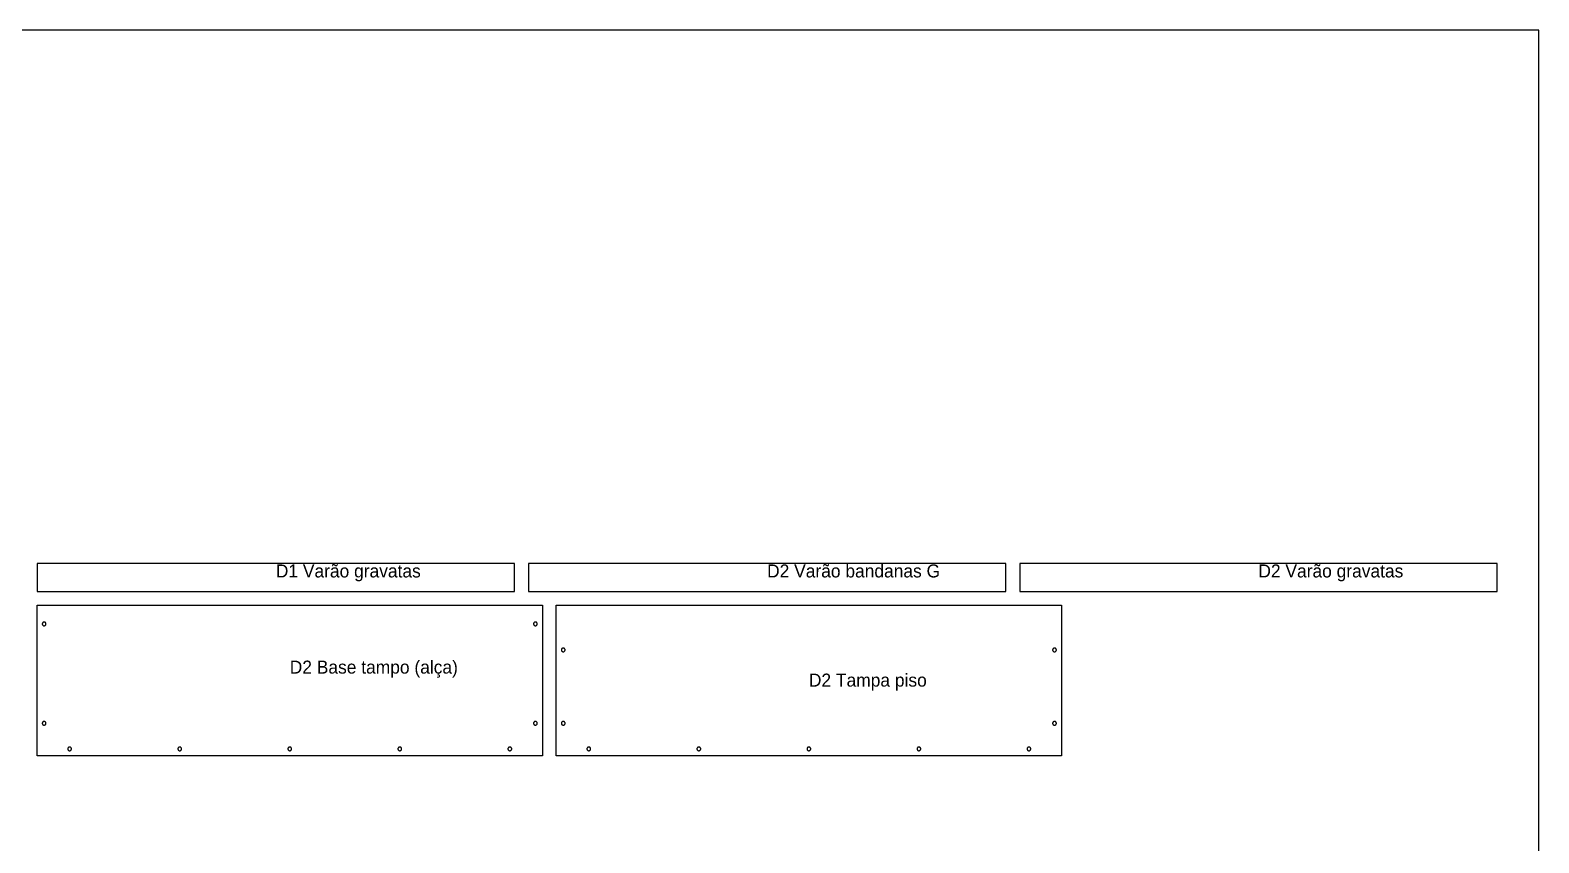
# Model space of a CAD drawing. Header units: millimetres. Extents: x 0 to 2789, y 0 to 1840.
# Drawn here: x 1126 to 2750, y 965 to 1840 of the extents above; entities that cross this region are included whole.
import ezdxf

# ---------------------------------------------------------------- set-up
doc = ezdxf.new("R2010")
doc.units = ezdxf.units.MM
for name, color, linetype in [('CHAPA_NAO_CORTAR', 8, 'Continuous'), ('CORTE_EXTERNO', 1, 'Continuous'), ('CORTE_INTERNO', 5, 'Continuous'), ('ETIQUETAS_NAO_CORTAR', 8, 'Continuous')]:
    doc.layers.add(name, color=color, linetype=linetype)

msp = doc.modelspace()

# ---------------------------------------------------------------- linework, layer by layer
at = {"layer": 'CHAPA_NAO_CORTAR'}
msp.add_lwpolyline([(0, 0), (2750, 0), (2750, 1840), (0, 1840)], close=True, dxfattribs=at)
at = {"layer": 'CORTE_EXTERNO'}
for points in [[(1647, 1236), (1647, 1266), (1133, 1266), (1133, 1236), (1647, 1236)], [(2176, 1236), (2176, 1266), (1662, 1266), (1662, 1236), (2176, 1236)], [(2705, 1236), (2705, 1266), (2191, 1266), (2191, 1236), (2705, 1236)], [(1133, 1059), (1133, 1221), (1677, 1221), (1677, 1059), (1133, 1059)], [(1692, 1059), (1692, 1221), (2236, 1221), (2236, 1059), (1692, 1059)]]:
    msp.add_lwpolyline(points, close=True, dxfattribs=at)
at = {"layer": 'CORTE_INTERNO'}
for points in [[(1141.9, 1202.4), (1141.8, 1202.5), (1141.6, 1202.7), (1141.4, 1202.8), (1141.3, 1202.8), (1141.1, 1202.9), (1140.9, 1203), (1140.7, 1203), (1140.5, 1203), (1140.3, 1203), (1140.1, 1203), (1139.9, 1202.9), (1139.7, 1202.8), (1139.6, 1202.8), (1139.4, 1202.7), (1139.2, 1202.5), (1139.1, 1202.4), (1139, 1202.3), (1138.8, 1202.1), (1138.7, 1201.9), (1138.7, 1201.8), (1138.6, 1201.6), (1138.5, 1201.4), (1138.5, 1201.2), (1138.5, 1201), (1138.5, 1200.8), (1138.5, 1200.6), (1138.6, 1200.4), (1138.7, 1200.2), (1138.7, 1200.1), (1138.8, 1199.9), (1139, 1199.7), (1139.1, 1199.6), (1139.2, 1199.5), (1139.4, 1199.3), (1139.6, 1199.2), (1139.7, 1199.2), (1139.9, 1199.1), (1140.1, 1199), (1140.3, 1199), (1140.5, 1199), (1140.7, 1199), (1140.9, 1199), (1141.1, 1199.1), (1141.3, 1199.2), (1141.4, 1199.2), (1141.6, 1199.3), (1141.8, 1199.5), (1141.9, 1199.6), (1142, 1199.7), (1142.2, 1199.9), (1142.3, 1200.1), (1142.3, 1200.2), (1142.4, 1200.4), (1142.5, 1200.6), (1142.5, 1200.8), (1142.5, 1201), (1142.5, 1201.2), (1142.5, 1201.4), (1142.4, 1201.6), (1142.3, 1201.8), (1142.3, 1201.9), (1142.2, 1202.1), (1142, 1202.3), (1141.9, 1202.4)], [(1671.2, 1202.1), (1671, 1202.3), (1670.9, 1202.4), (1670.8, 1202.5), (1670.6, 1202.7), (1670.4, 1202.8), (1670.3, 1202.8), (1670.1, 1202.9), (1669.9, 1203), (1669.7, 1203), (1669.5, 1203), (1669.3, 1203), (1669.1, 1203), (1668.9, 1202.9), (1668.7, 1202.8), (1668.6, 1202.8), (1668.4, 1202.7), (1668.2, 1202.5), (1668.1, 1202.4), (1668, 1202.3), (1667.8, 1202.1), (1667.7, 1201.9), (1667.7, 1201.8), (1667.6, 1201.6), (1667.5, 1201.4), (1667.5, 1201.2), (1667.5, 1201), (1667.5, 1200.8), (1667.5, 1200.6), (1667.6, 1200.4), (1667.7, 1200.2), (1667.7, 1200.1), (1667.8, 1199.9), (1668, 1199.7), (1668.1, 1199.6), (1668.2, 1199.5), (1668.4, 1199.3), (1668.6, 1199.2), (1668.7, 1199.2), (1668.9, 1199.1), (1669.1, 1199), (1669.3, 1199), (1669.5, 1199), (1669.7, 1199), (1669.9, 1199), (1670.1, 1199.1), (1670.3, 1199.2), (1670.4, 1199.2), (1670.6, 1199.3), (1670.8, 1199.5), (1670.9, 1199.6), (1671, 1199.7), (1671.2, 1199.9), (1671.3, 1200.1), (1671.3, 1200.2), (1671.4, 1200.4), (1671.5, 1200.6), (1671.5, 1200.8), (1671.5, 1201), (1671.5, 1201.2), (1671.5, 1201.4), (1671.4, 1201.6), (1671.3, 1201.8), (1671.3, 1201.9), (1671.2, 1202.1)], [(1700.9, 1174.4), (1700.8, 1174.5), (1700.6, 1174.7), (1700.4, 1174.8), (1700.3, 1174.8), (1700.1, 1174.9), (1699.9, 1175), (1699.7, 1175), (1699.5, 1175), (1699.3, 1175), (1699.1, 1175), (1698.9, 1174.9), (1698.7, 1174.8), (1698.6, 1174.8), (1698.4, 1174.7), (1698.2, 1174.5), (1698.1, 1174.4), (1698, 1174.3), (1697.8, 1174.1), (1697.7, 1173.9), (1697.7, 1173.8), (1697.6, 1173.6), (1697.5, 1173.4), (1697.5, 1173.2), (1697.5, 1173), (1697.5, 1172.8), (1697.5, 1172.6), (1697.6, 1172.4), (1697.7, 1172.2), (1697.7, 1172.1), (1697.8, 1171.9), (1698, 1171.7), (1698.1, 1171.6), (1698.2, 1171.5), (1698.4, 1171.3), (1698.6, 1171.2), (1698.7, 1171.2), (1698.9, 1171.1), (1699.1, 1171), (1699.3, 1171), (1699.5, 1171), (1699.7, 1171), (1699.9, 1171), (1700.1, 1171.1), (1700.3, 1171.2), (1700.4, 1171.2), (1700.6, 1171.3), (1700.8, 1171.5), (1700.9, 1171.6), (1701, 1171.7), (1701.2, 1171.9), (1701.3, 1172.1), (1701.3, 1172.2), (1701.4, 1172.4), (1701.5, 1172.6), (1701.5, 1172.8), (1701.5, 1173), (1701.5, 1173.2), (1701.5, 1173.4), (1701.4, 1173.6), (1701.3, 1173.8), (1701.3, 1173.9), (1701.2, 1174.1), (1701, 1174.3), (1700.9, 1174.4)], [(2230.2, 1174.1), (2230, 1174.3), (2229.9, 1174.4), (2229.8, 1174.5), (2229.6, 1174.7), (2229.4, 1174.8), (2229.3, 1174.8), (2229.1, 1174.9), (2228.9, 1175), (2228.7, 1175), (2228.5, 1175), (2228.3, 1175), (2228.1, 1175), (2227.9, 1174.9), (2227.7, 1174.8), (2227.6, 1174.8), (2227.4, 1174.7), (2227.2, 1174.5), (2227.1, 1174.4), (2227, 1174.3), (2226.8, 1174.1), (2226.7, 1173.9), (2226.7, 1173.8), (2226.6, 1173.6), (2226.5, 1173.4), (2226.5, 1173.2), (2226.5, 1173), (2226.5, 1172.8), (2226.5, 1172.6), (2226.6, 1172.4), (2226.7, 1172.2), (2226.7, 1172.1), (2226.8, 1171.9), (2227, 1171.7), (2227.1, 1171.6), (2227.2, 1171.5), (2227.4, 1171.3), (2227.6, 1171.2), (2227.7, 1171.2), (2227.9, 1171.1), (2228.1, 1171), (2228.3, 1171), (2228.5, 1171), (2228.7, 1171), (2228.9, 1171), (2229.1, 1171.1), (2229.3, 1171.2), (2229.4, 1171.2), (2229.6, 1171.3), (2229.8, 1171.5), (2229.9, 1171.6), (2230, 1171.7), (2230.2, 1171.9), (2230.3, 1172.1), (2230.3, 1172.2), (2230.4, 1172.4), (2230.5, 1172.6), (2230.5, 1172.8), (2230.5, 1173), (2230.5, 1173.2), (2230.5, 1173.4), (2230.4, 1173.6), (2230.3, 1173.8), (2230.3, 1173.9), (2230.2, 1174.1)], [(1141.8, 1095.5), (1141.6, 1095.7), (1141.4, 1095.8), (1141.3, 1095.8), (1141.1, 1095.9), (1140.9, 1096), (1140.7, 1096), (1140.5, 1096), (1140.3, 1096), (1140.1, 1096), (1139.9, 1095.9), (1139.7, 1095.8), (1139.6, 1095.8), (1139.4, 1095.7), (1139.2, 1095.5), (1139.1, 1095.4), (1139, 1095.3), (1138.8, 1095.1), (1138.7, 1094.9), (1138.7, 1094.8), (1138.6, 1094.6), (1138.5, 1094.4), (1138.5, 1094.2), (1138.5, 1094), (1138.5, 1093.8), (1138.5, 1093.6), (1138.6, 1093.4), (1138.7, 1093.2), (1138.7, 1093.1), (1138.8, 1092.9), (1139, 1092.7), (1139.1, 1092.6), (1139.2, 1092.5), (1139.4, 1092.3), (1139.6, 1092.2), (1139.7, 1092.2), (1139.9, 1092.1), (1140.1, 1092), (1140.3, 1092), (1140.5, 1092), (1140.7, 1092), (1140.9, 1092), (1141.1, 1092.1), (1141.3, 1092.2), (1141.4, 1092.2), (1141.6, 1092.3), (1141.8, 1092.5), (1141.9, 1092.6), (1142, 1092.7), (1142.2, 1092.9), (1142.3, 1093.1), (1142.3, 1093.2), (1142.4, 1093.4), (1142.5, 1093.6), (1142.5, 1093.8), (1142.5, 1094), (1142.5, 1094.2), (1142.5, 1094.4), (1142.4, 1094.6), (1142.3, 1094.8), (1142.3, 1094.9), (1142.2, 1095.1), (1142, 1095.3), (1141.9, 1095.4), (1141.8, 1095.5)], [(1671, 1095.3), (1670.9, 1095.4), (1670.8, 1095.5), (1670.6, 1095.7), (1670.4, 1095.8), (1670.3, 1095.8), (1670.1, 1095.9), (1669.9, 1096), (1669.7, 1096), (1669.5, 1096), (1669.3, 1096), (1669.1, 1096), (1668.9, 1095.9), (1668.7, 1095.8), (1668.6, 1095.8), (1668.4, 1095.7), (1668.2, 1095.5), (1668.1, 1095.4), (1668, 1095.3), (1667.8, 1095.1), (1667.7, 1094.9), (1667.7, 1094.8), (1667.6, 1094.6), (1667.5, 1094.4), (1667.5, 1094.2), (1667.5, 1094), (1667.5, 1093.8), (1667.5, 1093.6), (1667.6, 1093.4), (1667.7, 1093.2), (1667.7, 1093.1), (1667.8, 1092.9), (1668, 1092.7), (1668.1, 1092.6), (1668.2, 1092.5), (1668.4, 1092.3), (1668.6, 1092.2), (1668.7, 1092.2), (1668.9, 1092.1), (1669.1, 1092), (1669.3, 1092), (1669.5, 1092), (1669.7, 1092), (1669.9, 1092), (1670.1, 1092.1), (1670.3, 1092.2), (1670.4, 1092.2), (1670.6, 1092.3), (1670.8, 1092.5), (1670.9, 1092.6), (1671, 1092.7), (1671.2, 1092.9), (1671.3, 1093.1), (1671.3, 1093.2), (1671.4, 1093.4), (1671.5, 1093.6), (1671.5, 1093.8), (1671.5, 1094), (1671.5, 1094.2), (1671.5, 1094.4), (1671.4, 1094.6), (1671.3, 1094.8), (1671.3, 1094.9), (1671.2, 1095.1), (1671, 1095.3)], [(1700.8, 1095.5), (1700.6, 1095.7), (1700.4, 1095.8), (1700.3, 1095.8), (1700.1, 1095.9), (1699.9, 1096), (1699.7, 1096), (1699.5, 1096), (1699.3, 1096), (1699.1, 1096), (1698.9, 1095.9), (1698.7, 1095.8), (1698.6, 1095.8), (1698.4, 1095.7), (1698.2, 1095.5), (1698.1, 1095.4), (1698, 1095.3), (1697.8, 1095.1), (1697.7, 1094.9), (1697.7, 1094.8), (1697.6, 1094.6), (1697.5, 1094.4), (1697.5, 1094.2), (1697.5, 1094), (1697.5, 1093.8), (1697.5, 1093.6), (1697.6, 1093.4), (1697.7, 1093.2), (1697.7, 1093.1), (1697.8, 1092.9), (1698, 1092.7), (1698.1, 1092.6), (1698.2, 1092.5), (1698.4, 1092.3), (1698.6, 1092.2), (1698.7, 1092.2), (1698.9, 1092.1), (1699.1, 1092), (1699.3, 1092), (1699.5, 1092), (1699.7, 1092), (1699.9, 1092), (1700.1, 1092.1), (1700.3, 1092.2), (1700.4, 1092.2), (1700.6, 1092.3), (1700.8, 1092.5), (1700.9, 1092.6), (1701, 1092.7), (1701.2, 1092.9), (1701.3, 1093.1), (1701.3, 1093.2), (1701.4, 1093.4), (1701.5, 1093.6), (1701.5, 1093.8), (1701.5, 1094), (1701.5, 1094.2), (1701.5, 1094.4), (1701.4, 1094.6), (1701.3, 1094.8), (1701.3, 1094.9), (1701.2, 1095.1), (1701, 1095.3), (1700.9, 1095.4), (1700.8, 1095.5)], [(2230, 1095.3), (2229.9, 1095.4), (2229.8, 1095.5), (2229.6, 1095.7), (2229.4, 1095.8), (2229.3, 1095.8), (2229.1, 1095.9), (2228.9, 1096), (2228.7, 1096), (2228.5, 1096), (2228.3, 1096), (2228.1, 1096), (2227.9, 1095.9), (2227.7, 1095.8), (2227.6, 1095.8), (2227.4, 1095.7), (2227.2, 1095.5), (2227.1, 1095.4), (2227, 1095.3), (2226.8, 1095.1), (2226.7, 1094.9), (2226.7, 1094.8), (2226.6, 1094.6), (2226.5, 1094.4), (2226.5, 1094.2), (2226.5, 1094), (2226.5, 1093.8), (2226.5, 1093.6), (2226.6, 1093.4), (2226.7, 1093.2), (2226.7, 1093.1), (2226.8, 1092.9), (2227, 1092.7), (2227.1, 1092.6), (2227.2, 1092.5), (2227.4, 1092.3), (2227.6, 1092.2), (2227.7, 1092.2), (2227.9, 1092.1), (2228.1, 1092), (2228.3, 1092), (2228.5, 1092), (2228.7, 1092), (2228.9, 1092), (2229.1, 1092.1), (2229.3, 1092.2), (2229.4, 1092.2), (2229.6, 1092.3), (2229.8, 1092.5), (2229.9, 1092.6), (2230, 1092.7), (2230.2, 1092.9), (2230.3, 1093.1), (2230.3, 1093.2), (2230.4, 1093.4), (2230.5, 1093.6), (2230.5, 1093.8), (2230.5, 1094), (2230.5, 1094.2), (2230.5, 1094.4), (2230.4, 1094.6), (2230.3, 1094.8), (2230.3, 1094.9), (2230.2, 1095.1), (2230, 1095.3)], [(1169.8, 1067.4), (1169.7, 1067.6), (1169.5, 1067.8), (1169.4, 1067.9), (1169.3, 1068), (1169.1, 1068.2), (1168.9, 1068.3), (1168.8, 1068.3), (1168.6, 1068.4), (1168.4, 1068.5), (1168.2, 1068.5), (1168, 1068.5), (1167.8, 1068.5), (1167.6, 1068.5), (1167.4, 1068.4), (1167.2, 1068.3), (1167.1, 1068.3), (1166.9, 1068.2), (1166.7, 1068), (1166.6, 1067.9), (1166.5, 1067.8), (1166.3, 1067.6), (1166.2, 1067.4), (1166.2, 1067.3), (1166.1, 1067.1), (1166, 1066.9), (1166, 1066.7), (1166, 1066.5), (1166, 1066.3), (1166, 1066.1), (1166.1, 1065.9), (1166.2, 1065.7), (1166.2, 1065.6), (1166.3, 1065.4), (1166.5, 1065.2), (1166.6, 1065.1), (1166.7, 1065), (1166.9, 1064.8), (1167.1, 1064.7), (1167.2, 1064.7), (1167.4, 1064.6), (1167.6, 1064.5), (1167.8, 1064.5), (1168, 1064.5), (1168.2, 1064.5), (1168.4, 1064.5), (1168.6, 1064.6), (1168.8, 1064.7), (1168.9, 1064.7), (1169.1, 1064.8), (1169.3, 1065), (1169.4, 1065.1), (1169.5, 1065.2), (1169.7, 1065.4), (1169.8, 1065.6), (1169.8, 1065.7), (1169.9, 1065.9), (1170, 1066.1), (1170, 1066.3), (1170, 1066.5), (1170, 1066.7), (1170, 1066.9), (1169.9, 1067.1), (1169.8, 1067.3), (1169.8, 1067.4)], [(1288.3, 1067.3), (1288.3, 1067.4), (1288.2, 1067.6), (1288, 1067.8), (1287.9, 1067.9), (1287.8, 1068), (1287.6, 1068.2), (1287.4, 1068.3), (1287.3, 1068.3), (1287.1, 1068.4), (1286.9, 1068.5), (1286.7, 1068.5), (1286.5, 1068.5), (1286.3, 1068.5), (1286.1, 1068.5), (1285.9, 1068.4), (1285.7, 1068.3), (1285.6, 1068.3), (1285.4, 1068.2), (1285.2, 1068), (1285.1, 1067.9), (1285, 1067.8), (1284.8, 1067.6), (1284.7, 1067.4), (1284.7, 1067.3), (1284.6, 1067.1), (1284.5, 1066.9), (1284.5, 1066.7), (1284.5, 1066.5), (1284.5, 1066.3), (1284.5, 1066.1), (1284.6, 1065.9), (1284.7, 1065.7), (1284.7, 1065.6), (1284.8, 1065.4), (1285, 1065.2), (1285.1, 1065.1), (1285.2, 1065), (1285.4, 1064.8), (1285.6, 1064.7), (1285.7, 1064.7), (1285.9, 1064.6), (1286.1, 1064.5), (1286.3, 1064.5), (1286.5, 1064.5), (1286.7, 1064.5), (1286.9, 1064.5), (1287.1, 1064.6), (1287.3, 1064.7), (1287.4, 1064.7), (1287.6, 1064.8), (1287.8, 1065), (1287.9, 1065.1), (1288, 1065.2), (1288.2, 1065.4), (1288.3, 1065.6), (1288.3, 1065.7), (1288.4, 1065.9), (1288.5, 1066.1), (1288.5, 1066.3), (1288.5, 1066.5), (1288.5, 1066.7), (1288.5, 1066.9), (1288.4, 1067.1), (1288.3, 1067.3)], [(1406.9, 1067.1), (1406.8, 1067.3), (1406.8, 1067.4), (1406.7, 1067.6), (1406.5, 1067.8), (1406.4, 1067.9), (1406.3, 1068), (1406.1, 1068.2), (1405.9, 1068.3), (1405.8, 1068.3), (1405.6, 1068.4), (1405.4, 1068.5), (1405.2, 1068.5), (1405, 1068.5), (1404.8, 1068.5), (1404.6, 1068.5), (1404.4, 1068.4), (1404.2, 1068.3), (1404.1, 1068.3), (1403.9, 1068.2), (1403.7, 1068), (1403.6, 1067.9), (1403.5, 1067.8), (1403.3, 1067.6), (1403.2, 1067.4), (1403.2, 1067.3), (1403.1, 1067.1), (1403, 1066.9), (1403, 1066.7), (1403, 1066.5), (1403, 1066.3), (1403, 1066.1), (1403.1, 1065.9), (1403.2, 1065.7), (1403.2, 1065.6), (1403.3, 1065.4), (1403.5, 1065.2), (1403.6, 1065.1), (1403.7, 1065), (1403.9, 1064.8), (1404.1, 1064.7), (1404.2, 1064.7), (1404.4, 1064.6), (1404.6, 1064.5), (1404.8, 1064.5), (1405, 1064.5), (1405.2, 1064.5), (1405.4, 1064.5), (1405.6, 1064.6), (1405.8, 1064.7), (1405.9, 1064.7), (1406.1, 1064.8), (1406.3, 1065), (1406.4, 1065.1), (1406.5, 1065.2), (1406.7, 1065.4), (1406.8, 1065.6), (1406.8, 1065.7), (1406.9, 1065.9), (1407, 1066.1), (1407, 1066.3), (1407, 1066.5), (1407, 1066.7), (1407, 1066.9), (1406.9, 1067.1)], [(1525.5, 1066.9), (1525.4, 1067.1), (1525.3, 1067.3), (1525.3, 1067.4), (1525.2, 1067.6), (1525, 1067.8), (1524.9, 1067.9), (1524.8, 1068), (1524.6, 1068.2), (1524.4, 1068.3), (1524.3, 1068.3), (1524.1, 1068.4), (1523.9, 1068.5), (1523.7, 1068.5), (1523.5, 1068.5), (1523.3, 1068.5), (1523.1, 1068.5), (1522.9, 1068.4), (1522.7, 1068.3), (1522.6, 1068.3), (1522.4, 1068.2), (1522.2, 1068), (1522.1, 1067.9), (1522, 1067.8), (1521.8, 1067.6), (1521.7, 1067.4), (1521.7, 1067.3), (1521.6, 1067.1), (1521.5, 1066.9), (1521.5, 1066.7), (1521.5, 1066.5), (1521.5, 1066.3), (1521.5, 1066.1), (1521.6, 1065.9), (1521.7, 1065.7), (1521.7, 1065.6), (1521.8, 1065.4), (1522, 1065.2), (1522.1, 1065.1), (1522.2, 1065), (1522.4, 1064.8), (1522.6, 1064.7), (1522.7, 1064.7), (1522.9, 1064.6), (1523.1, 1064.5), (1523.3, 1064.5), (1523.5, 1064.5), (1523.7, 1064.5), (1523.9, 1064.5), (1524.1, 1064.6), (1524.3, 1064.7), (1524.4, 1064.7), (1524.6, 1064.8), (1524.8, 1065), (1524.9, 1065.1), (1525, 1065.2), (1525.2, 1065.4), (1525.3, 1065.6), (1525.3, 1065.7), (1525.4, 1065.9), (1525.5, 1066.1), (1525.5, 1066.3), (1525.5, 1066.5), (1525.5, 1066.7), (1525.5, 1066.9)], [(1644, 1066.7), (1644, 1066.9), (1643.9, 1067.1), (1643.8, 1067.3), (1643.8, 1067.4), (1643.7, 1067.6), (1643.5, 1067.8), (1643.4, 1067.9), (1643.3, 1068), (1643.1, 1068.2), (1642.9, 1068.3), (1642.8, 1068.3), (1642.6, 1068.4), (1642.4, 1068.5), (1642.2, 1068.5), (1642, 1068.5), (1641.8, 1068.5), (1641.6, 1068.5), (1641.4, 1068.4), (1641.2, 1068.3), (1641.1, 1068.3), (1640.9, 1068.2), (1640.7, 1068), (1640.6, 1067.9), (1640.5, 1067.8), (1640.3, 1067.6), (1640.2, 1067.4), (1640.2, 1067.3), (1640.1, 1067.1), (1640, 1066.9), (1640, 1066.7), (1640, 1066.5), (1640, 1066.3), (1640, 1066.1), (1640.1, 1065.9), (1640.2, 1065.7), (1640.2, 1065.6), (1640.3, 1065.4), (1640.5, 1065.2), (1640.6, 1065.1), (1640.7, 1065), (1640.9, 1064.8), (1641.1, 1064.7), (1641.2, 1064.7), (1641.4, 1064.6), (1641.6, 1064.5), (1641.8, 1064.5), (1642, 1064.5), (1642.2, 1064.5), (1642.4, 1064.5), (1642.6, 1064.6), (1642.8, 1064.7), (1642.9, 1064.7), (1643.1, 1064.8), (1643.3, 1065), (1643.4, 1065.1), (1643.5, 1065.2), (1643.7, 1065.4), (1643.8, 1065.6), (1643.8, 1065.7), (1643.9, 1065.9), (1644, 1066.1), (1644, 1066.3), (1644, 1066.5), (1644, 1066.7)], [(1728.8, 1067.4), (1728.7, 1067.6), (1728.5, 1067.8), (1728.4, 1067.9), (1728.3, 1068), (1728.1, 1068.2), (1727.9, 1068.3), (1727.8, 1068.3), (1727.6, 1068.4), (1727.4, 1068.5), (1727.2, 1068.5), (1727, 1068.5), (1726.8, 1068.5), (1726.6, 1068.5), (1726.4, 1068.4), (1726.2, 1068.3), (1726.1, 1068.3), (1725.9, 1068.2), (1725.7, 1068), (1725.6, 1067.9), (1725.5, 1067.8), (1725.3, 1067.6), (1725.2, 1067.4), (1725.2, 1067.3), (1725.1, 1067.1), (1725, 1066.9), (1725, 1066.7), (1725, 1066.5), (1725, 1066.3), (1725, 1066.1), (1725.1, 1065.9), (1725.2, 1065.7), (1725.2, 1065.6), (1725.3, 1065.4), (1725.5, 1065.2), (1725.6, 1065.1), (1725.7, 1065), (1725.9, 1064.8), (1726.1, 1064.7), (1726.2, 1064.7), (1726.4, 1064.6), (1726.6, 1064.5), (1726.8, 1064.5), (1727, 1064.5), (1727.2, 1064.5), (1727.4, 1064.5), (1727.6, 1064.6), (1727.8, 1064.7), (1727.9, 1064.7), (1728.1, 1064.8), (1728.3, 1065), (1728.4, 1065.1), (1728.5, 1065.2), (1728.7, 1065.4), (1728.8, 1065.6), (1728.8, 1065.7), (1728.9, 1065.9), (1729, 1066.1), (1729, 1066.3), (1729, 1066.5), (1729, 1066.7), (1729, 1066.9), (1728.9, 1067.1), (1728.8, 1067.3), (1728.8, 1067.4)], [(1847.3, 1067.3), (1847.3, 1067.4), (1847.2, 1067.6), (1847, 1067.8), (1846.9, 1067.9), (1846.8, 1068), (1846.6, 1068.2), (1846.4, 1068.3), (1846.3, 1068.3), (1846.1, 1068.4), (1845.9, 1068.5), (1845.7, 1068.5), (1845.5, 1068.5), (1845.3, 1068.5), (1845.1, 1068.5), (1844.9, 1068.4), (1844.7, 1068.3), (1844.6, 1068.3), (1844.4, 1068.2), (1844.2, 1068), (1844.1, 1067.9), (1844, 1067.8), (1843.8, 1067.6), (1843.7, 1067.4), (1843.7, 1067.3), (1843.6, 1067.1), (1843.5, 1066.9), (1843.5, 1066.7), (1843.5, 1066.5), (1843.5, 1066.3), (1843.5, 1066.1), (1843.6, 1065.9), (1843.7, 1065.7), (1843.7, 1065.6), (1843.8, 1065.4), (1844, 1065.2), (1844.1, 1065.1), (1844.2, 1065), (1844.4, 1064.8), (1844.6, 1064.7), (1844.7, 1064.7), (1844.9, 1064.6), (1845.1, 1064.5), (1845.3, 1064.5), (1845.5, 1064.5), (1845.7, 1064.5), (1845.9, 1064.5), (1846.1, 1064.6), (1846.3, 1064.7), (1846.4, 1064.7), (1846.6, 1064.8), (1846.8, 1065), (1846.9, 1065.1), (1847, 1065.2), (1847.2, 1065.4), (1847.3, 1065.6), (1847.3, 1065.7), (1847.4, 1065.9), (1847.5, 1066.1), (1847.5, 1066.3), (1847.5, 1066.5), (1847.5, 1066.7), (1847.5, 1066.9), (1847.4, 1067.1), (1847.3, 1067.3)], [(1965.9, 1067.1), (1965.8, 1067.3), (1965.8, 1067.4), (1965.7, 1067.6), (1965.5, 1067.8), (1965.4, 1067.9), (1965.3, 1068), (1965.1, 1068.2), (1964.9, 1068.3), (1964.8, 1068.3), (1964.6, 1068.4), (1964.4, 1068.5), (1964.2, 1068.5), (1964, 1068.5), (1963.8, 1068.5), (1963.6, 1068.5), (1963.4, 1068.4), (1963.2, 1068.3), (1963.1, 1068.3), (1962.9, 1068.2), (1962.7, 1068), (1962.6, 1067.9), (1962.5, 1067.8), (1962.3, 1067.6), (1962.2, 1067.4), (1962.2, 1067.3), (1962.1, 1067.1), (1962, 1066.9), (1962, 1066.7), (1962, 1066.5), (1962, 1066.3), (1962, 1066.1), (1962.1, 1065.9), (1962.2, 1065.7), (1962.2, 1065.6), (1962.3, 1065.4), (1962.5, 1065.2), (1962.6, 1065.1), (1962.7, 1065), (1962.9, 1064.8), (1963.1, 1064.7), (1963.2, 1064.7), (1963.4, 1064.6), (1963.6, 1064.5), (1963.8, 1064.5), (1964, 1064.5), (1964.2, 1064.5), (1964.4, 1064.5), (1964.6, 1064.6), (1964.8, 1064.7), (1964.9, 1064.7), (1965.1, 1064.8), (1965.3, 1065), (1965.4, 1065.1), (1965.5, 1065.2), (1965.7, 1065.4), (1965.8, 1065.6), (1965.8, 1065.7), (1965.9, 1065.9), (1966, 1066.1), (1966, 1066.3), (1966, 1066.5), (1966, 1066.7), (1966, 1066.9), (1965.9, 1067.1)], [(2084.5, 1066.9), (2084.4, 1067.1), (2084.3, 1067.3), (2084.3, 1067.4), (2084.2, 1067.6), (2084, 1067.8), (2083.9, 1067.9), (2083.8, 1068), (2083.6, 1068.2), (2083.4, 1068.3), (2083.3, 1068.3), (2083.1, 1068.4), (2082.9, 1068.5), (2082.7, 1068.5), (2082.5, 1068.5), (2082.3, 1068.5), (2082.1, 1068.5), (2081.9, 1068.4), (2081.7, 1068.3), (2081.6, 1068.3), (2081.4, 1068.2), (2081.2, 1068), (2081.1, 1067.9), (2081, 1067.8), (2080.8, 1067.6), (2080.7, 1067.4), (2080.7, 1067.3), (2080.6, 1067.1), (2080.5, 1066.9), (2080.5, 1066.7), (2080.5, 1066.5), (2080.5, 1066.3), (2080.5, 1066.1), (2080.6, 1065.9), (2080.7, 1065.7), (2080.7, 1065.6), (2080.8, 1065.4), (2081, 1065.2), (2081.1, 1065.1), (2081.2, 1065), (2081.4, 1064.8), (2081.6, 1064.7), (2081.7, 1064.7), (2081.9, 1064.6), (2082.1, 1064.5), (2082.3, 1064.5), (2082.5, 1064.5), (2082.7, 1064.5), (2082.9, 1064.5), (2083.1, 1064.6), (2083.3, 1064.7), (2083.4, 1064.7), (2083.6, 1064.8), (2083.8, 1065), (2083.9, 1065.1), (2084, 1065.2), (2084.2, 1065.4), (2084.3, 1065.6), (2084.3, 1065.7), (2084.4, 1065.9), (2084.5, 1066.1), (2084.5, 1066.3), (2084.5, 1066.5), (2084.5, 1066.7), (2084.5, 1066.9)], [(2203, 1066.7), (2203, 1066.9), (2202.9, 1067.1), (2202.8, 1067.3), (2202.8, 1067.4), (2202.7, 1067.6), (2202.5, 1067.8), (2202.4, 1067.9), (2202.3, 1068), (2202.1, 1068.2), (2201.9, 1068.3), (2201.8, 1068.3), (2201.6, 1068.4), (2201.4, 1068.5), (2201.2, 1068.5), (2201, 1068.5), (2200.8, 1068.5), (2200.6, 1068.5), (2200.4, 1068.4), (2200.2, 1068.3), (2200.1, 1068.3), (2199.9, 1068.2), (2199.7, 1068), (2199.6, 1067.9), (2199.5, 1067.8), (2199.3, 1067.6), (2199.2, 1067.4), (2199.2, 1067.3), (2199.1, 1067.1), (2199, 1066.9), (2199, 1066.7), (2199, 1066.5), (2199, 1066.3), (2199, 1066.1), (2199.1, 1065.9), (2199.2, 1065.7), (2199.2, 1065.6), (2199.3, 1065.4), (2199.5, 1065.2), (2199.6, 1065.1), (2199.7, 1065), (2199.9, 1064.8), (2200.1, 1064.7), (2200.2, 1064.7), (2200.4, 1064.6), (2200.6, 1064.5), (2200.8, 1064.5), (2201, 1064.5), (2201.2, 1064.5), (2201.4, 1064.5), (2201.6, 1064.6), (2201.8, 1064.7), (2201.9, 1064.7), (2202.1, 1064.8), (2202.3, 1065), (2202.4, 1065.1), (2202.5, 1065.2), (2202.7, 1065.4), (2202.8, 1065.6), (2202.8, 1065.7), (2202.9, 1065.9), (2203, 1066.1), (2203, 1066.3), (2203, 1066.5), (2203, 1066.7)]]:
    msp.add_lwpolyline(points, close=True, dxfattribs=at)

# ---------------------------------------------------------------- texts
at = {"layer": 'ETIQUETAS_NAO_CORTAR'}
for s, p in [('D1 Varão gravatas', (1390, 1251)), ('D2 Varão bandanas G', (1919, 1251)), ('D2 Varão gravatas', (2448, 1251)), ('D2 Base tampo (alça)', (1405, 1147.5)), ('D2 Tampa piso', (1964, 1133.5))]:
    msp.add_text(s, height=14, dxfattribs=at).set_placement(p)

doc.saveas('drawing.dxf')
